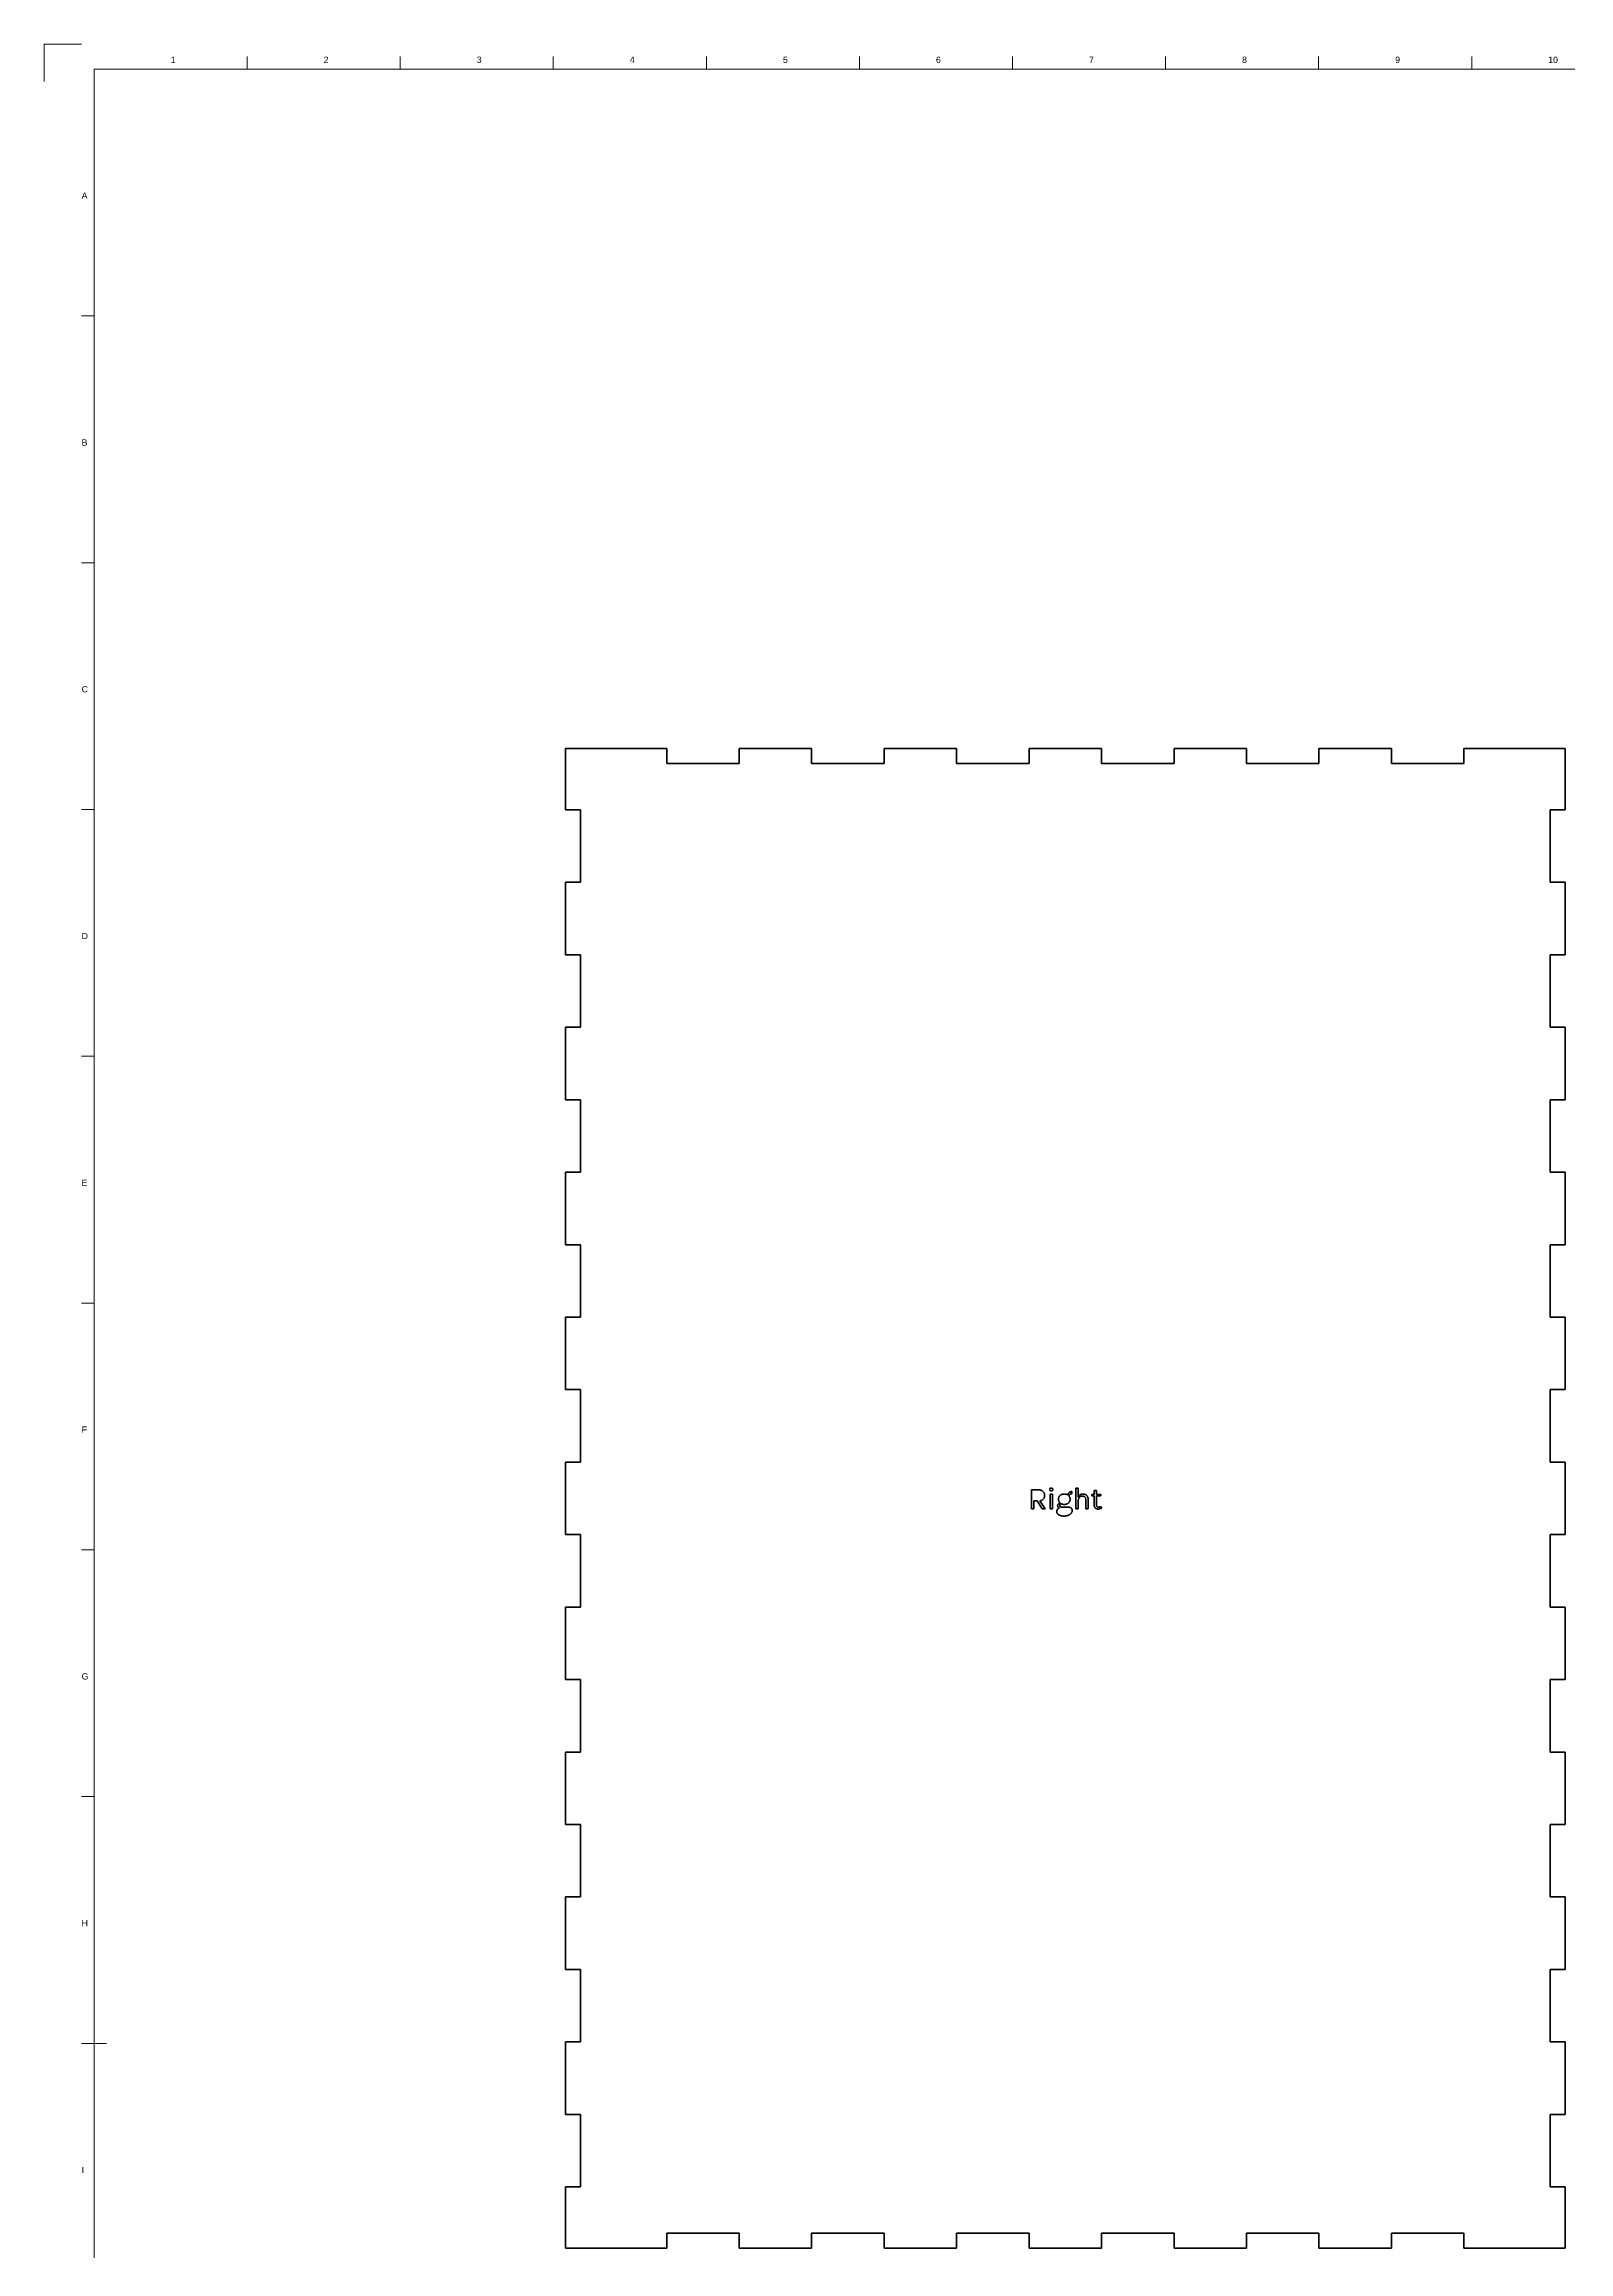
# Model space of a CAD drawing. Header units: millimetres. Extents: x 0 to 1500, y 0 to 1600.
# Drawn here: x 0 to 610, y 717 to 1600 of the extents above; entities that cross this region are included whole.
import ezdxf

# ---------------------------------------------------------------- set-up
doc = ezdxf.new("R2010")
doc.units = ezdxf.units.MM
doc.header["$LTSCALE"] = 0.75
doc.layers.add('BORDER', color=7, linetype='Continuous', lineweight=18)
doc.layers.add('Visible', color=7, linetype='Continuous', lineweight=35)
doc.styles.get("Standard").update_dxf_attribs({"font": 'arial.ttf'})

# ---------------------------------------------------------------- blocks, each defined once
blk = doc.blocks.new('Custom1500.000000x1600.000000x24x16')
for p, q in [((0, 1600), (0, 1585)), ((0, 1600), (15, 1600)), ((81.25, 1590), (81.25, 1595)), ((142.5, 1590), (142.5, 1595)), ((203.75, 1590), (203.75, 1595)), ((265, 1590), (265, 1595)), ((326.25, 1590), (326.25, 1595)), ((387.5, 1590), (387.5, 1595)), ((448.75, 1590), (448.75, 1595)), ((510, 1590), (510, 1595)), ((571.25, 1590), (571.25, 1595)), ((20, 10), (20, 1590)), ((20, 1590), (1490, 1590)), ((20, 1491.25), (15, 1491.25)), ((20, 1392.5), (15, 1392.5)), ((20, 1293.75), (15, 1293.75)), ((20, 1195), (15, 1195)), ((20, 1096.25), (15, 1096.25)), ((20, 997.5), (15, 997.5)), ((20, 898.75), (15, 898.75)), ((25, 800), (15, 800))]:
    blk.add_line(p, q)
at = {"char_height": 2.5, "attachment_point": 1}
for s, insert in [('1', (50.625, 1595)), ('2', (111.875, 1595)), ('3', (173.125, 1595)), ('4', (234.375, 1595)), ('5', (295.625, 1595)), ('6', (356.875, 1595)), ('7', (418.125, 1595)), ('8', (479.375, 1595)), ('9', (540.625, 1595)), ('10', (601.875, 1595)), ('A', (15, 1540.625)), ('B', (15, 1441.875)), ('C', (15, 1343.125)), ('D', (15, 1244.375)), ('E', (15, 1145.625)), ('F', (15, 1046.875)), ('G', (15, 948.125)), ('H', (15, 849.375)), ('I', (15, 750.625))]:
    blk.add_mtext(s, dxfattribs=dict(at, insert=insert))

msp = doc.modelspace()

# ---------------------------------------------------------------- linework, layer by layer
at = {"layer": 'Visible'}
for p, q in [((208.622471, 1318.112944), (208.622471, 1293.612944)), ((249.122471, 1318.112944), (208.622471, 1318.112944)), ((249.122471, 1312.112944), (249.122471, 1318.112944)), ((278.122471, 1318.112944), (278.122471, 1312.112944)), ((307.122471, 1318.112944), (278.122471, 1318.112944)), ((307.122471, 1312.112944), (307.122471, 1318.112944)), ((336.122471, 1318.112944), (336.122471, 1312.112944)), ((365.122471, 1318.112944), (336.122471, 1318.112944)), ((365.122471, 1312.112944), (365.122471, 1318.112944)), ((394.122471, 1318.112944), (394.122471, 1312.112944)), ((423.122471, 1318.112944), (394.122471, 1318.112944)), ((423.122471, 1312.112944), (423.122471, 1318.112944)), ((452.122471, 1318.112944), (452.122471, 1312.112944)), ((481.122471, 1318.112944), (452.122471, 1318.112944)), ((481.122471, 1312.112944), (481.122471, 1318.112944)), ((510.122471, 1318.112944), (510.122471, 1312.112944)), ((539.122471, 1318.112944), (510.122471, 1318.112944)), ((539.122471, 1312.112944), (539.122471, 1318.112944)), ((568.122471, 1318.112944), (568.122471, 1312.112944)), ((608.622471, 1318.112944), (568.122471, 1318.112944)), ((608.622471, 1293.612944), (608.622471, 1318.112944)), ((278.122471, 1312.112944), (249.122471, 1312.112944)), ((336.122471, 1312.112944), (307.122471, 1312.112944)), ((394.122471, 1312.112944), (365.122471, 1312.112944)), ((452.122471, 1312.112944), (423.122471, 1312.112944)), ((510.122471, 1312.112944), (481.122471, 1312.112944)), ((568.122471, 1312.112944), (539.122471, 1312.112944)), ((208.622471, 1293.612944), (214.622471, 1293.612944)), ((214.622471, 1293.612944), (214.622471, 1264.612944)), ((602.622471, 1293.612944), (608.622471, 1293.612944)), ((602.622471, 1264.612944), (602.622471, 1293.612944)), ((208.622471, 1264.612944), (208.622471, 1235.612944)), ((214.622471, 1264.612944), (208.622471, 1264.612944)), ((608.622471, 1264.612944), (602.622471, 1264.612944)), ((608.622471, 1235.612944), (608.622471, 1264.612944)), ((208.622471, 1235.612944), (214.622471, 1235.612944)), ((214.622471, 1235.612944), (214.622471, 1206.612944)), ((602.622471, 1235.612944), (608.622471, 1235.612944)), ((602.622471, 1206.612944), (602.622471, 1235.612944)), ((208.622471, 1206.612944), (208.622471, 1177.612944)), ((214.622471, 1206.612944), (208.622471, 1206.612944)), ((608.622471, 1206.612944), (602.622471, 1206.612944)), ((608.622471, 1177.612944), (608.622471, 1206.612944)), ((208.622471, 1177.612944), (214.622471, 1177.612944)), ((214.622471, 1177.612944), (214.622471, 1148.612944)), ((602.622471, 1177.612944), (608.622471, 1177.612944)), ((602.622471, 1148.612944), (602.622471, 1177.612944)), ((208.622471, 1148.612944), (208.622471, 1119.612944)), ((214.622471, 1148.612944), (208.622471, 1148.612944)), ((608.622471, 1148.612944), (602.622471, 1148.612944)), ((608.622471, 1119.612944), (608.622471, 1148.612944)), ((208.622471, 1119.612944), (214.622471, 1119.612944)), ((214.622471, 1119.612944), (214.622471, 1090.612944)), ((602.622471, 1119.612944), (608.622471, 1119.612944)), ((602.622471, 1090.612944), (602.622471, 1119.612944)), ((208.622471, 1090.612944), (208.622471, 1061.612944)), ((214.622471, 1090.612944), (208.622471, 1090.612944)), ((608.622471, 1090.612944), (602.622471, 1090.612944)), ((608.622471, 1061.612944), (608.622471, 1090.612944)), ((208.622471, 1061.612944), (214.622471, 1061.612944)), ((214.622471, 1061.612944), (214.622471, 1032.612944)), ((602.622471, 1061.612944), (608.622471, 1061.612944)), ((602.622471, 1032.612944), (602.622471, 1061.612944)), ((208.622471, 1032.612944), (208.622471, 1003.612944)), ((214.622471, 1032.612944), (208.622471, 1032.612944)), ((608.622471, 1032.612944), (602.622471, 1032.612944)), ((608.622471, 1003.612944), (608.622471, 1032.612944)), ((395.107471, 1021.514944), (397.735471, 1021.514944)), ((395.107471, 1013.978944), (395.107471, 1021.514944)), ((396.043471, 1017.062944), (396.043471, 1013.978944)), ((397.383681, 1017.062944), (396.043471, 1017.062944)), ((399.331471, 1013.978944), (397.383681, 1017.062944)), ((397.735471, 1021.514944), (397.987471, 1021.508944)), ((397.987471, 1021.508944), (398.226471, 1021.489944)), ((398.226471, 1021.489944), (398.453471, 1021.459944)), ((398.453471, 1017.117944), (398.390448, 1017.109615)), ((398.390448, 1017.109615), (400.543471, 1013.978944)), ((398.453471, 1021.459944), (398.667471, 1021.416944)), ((398.667471, 1017.160944), (398.453471, 1017.117944)), ((398.667471, 1021.416944), (398.868471, 1021.360944)), ((398.868471, 1017.216944), (398.667471, 1017.160944)), ((398.868471, 1021.360944), (399.057471, 1021.293944)), ((399.057471, 1017.283944), (398.868471, 1017.216944)), ((399.057471, 1021.293944), (399.234471, 1021.213944)), ((399.234471, 1017.363944), (399.057471, 1017.283944)), ((399.234471, 1021.213944), (399.398471, 1021.120944)), ((399.398471, 1017.456944), (399.234471, 1017.363944)), ((399.398471, 1021.120944), (399.549471, 1021.016944)), ((399.549471, 1017.560944), (399.398471, 1017.456944)), ((399.549471, 1021.016944), (399.688471, 1020.899944)), ((399.688471, 1017.677944), (399.549471, 1017.560944)), ((399.688471, 1020.899944), (399.814471, 1020.772944)), ((399.814471, 1017.804944), (399.688471, 1017.677944)), ((399.814471, 1020.772944), (399.927471, 1020.638944)), ((399.927471, 1017.938944), (399.814471, 1017.804944)), ((399.927471, 1020.638944), (400.026471, 1020.495944)), ((400.026471, 1018.080944), (399.927471, 1017.938944)), ((400.026471, 1020.495944), (400.112471, 1020.345944)), ((400.112471, 1018.229944), (400.026471, 1018.080944)), ((400.112471, 1020.345944), (400.185471, 1020.187944)), ((400.185471, 1018.386944), (400.112471, 1018.229944)), ((400.185471, 1020.187944), (400.245471, 1020.022944)), ((400.245471, 1018.550944), (400.185471, 1018.386944)), ((400.245471, 1020.022944), (400.291471, 1019.848944)), ((400.291471, 1018.722944), (400.245471, 1018.550944)), ((400.291471, 1019.848944), (400.324471, 1019.667944)), ((400.324471, 1018.901944), (400.291471, 1018.722944)), ((400.324471, 1019.667944), (400.344471, 1019.479944)), ((400.344471, 1019.088944), (400.324471, 1018.901944)), ((400.344471, 1019.479944), (400.351471, 1019.282944)), ((400.351471, 1019.282944), (400.344471, 1019.088944)), ((402.361471, 1021.670944), (402.363471, 1021.722944)), ((402.363471, 1021.617944), (402.361471, 1021.670944)), ((402.363471, 1021.722944), (402.368471, 1021.771944)), ((402.368471, 1021.566944), (402.363471, 1021.617944)), ((402.368471, 1021.771944), (402.376471, 1021.819944)), ((402.376471, 1021.517944), (402.368471, 1021.566944)), ((402.376471, 1021.819944), (402.388471, 1021.864944)), ((402.388471, 1021.471944), (402.376471, 1021.517944)), ((402.388471, 1021.864944), (402.403471, 1021.907944)), ((402.403471, 1021.426944), (402.388471, 1021.471944)), ((402.403471, 1021.907944), (402.421471, 1021.948944)), ((402.421471, 1021.384944), (402.403471, 1021.426944)), ((402.421471, 1021.948944), (402.443471, 1021.987944)), ((402.443471, 1021.343944), (402.421471, 1021.384944)), ((402.443471, 1021.987944), (402.469471, 1022.023944)), ((402.469471, 1021.305944), (402.443471, 1021.343944)), ((402.469471, 1022.023944), (402.497471, 1022.058944)), ((402.497471, 1021.269944), (402.469471, 1021.305944)), ((402.497471, 1022.058944), (402.529471, 1022.090944)), ((402.529471, 1021.235944), (402.497471, 1021.269944)), ((402.517471, 1019.726944), (403.453471, 1019.726944)), ((402.517471, 1013.978944), (402.517471, 1019.726944)), ((402.529471, 1022.090944), (402.564471, 1022.120944)), ((402.564471, 1021.204944), (402.529471, 1021.235944)), ((402.564471, 1022.120944), (402.601471, 1022.146944)), ((402.601471, 1021.176944), (402.564471, 1021.204944)), ((402.601471, 1022.146944), (402.641471, 1022.170944)), ((402.641471, 1021.151944), (402.601471, 1021.176944)), ((402.641471, 1022.170944), (402.683471, 1022.190944)), ((402.683471, 1021.129944), (402.641471, 1021.151944)), ((402.683471, 1022.190944), (402.727471, 1022.207944)), ((402.727471, 1021.111944), (402.683471, 1021.129944)), ((402.727471, 1022.207944), (402.774471, 1022.221944)), ((402.774471, 1021.096944), (402.727471, 1021.111944)), ((402.774471, 1022.221944), (402.823471, 1022.232944)), ((402.823471, 1021.085944), (402.774471, 1021.096944)), ((402.823471, 1022.232944), (402.875471, 1022.240944)), ((402.875471, 1021.077944), (402.823471, 1021.085944)), ((402.875471, 1022.240944), (402.929471, 1022.244944)), ((402.929471, 1021.072944), (402.875471, 1021.077944)), ((402.929471, 1022.244944), (402.985471, 1022.246944)), ((402.985471, 1021.070944), (402.929471, 1021.072944)), ((402.985471, 1022.246944), (403.041471, 1022.244944)), ((403.041471, 1021.072944), (402.985471, 1021.070944)), ((403.041471, 1022.244944), (403.095471, 1022.240944)), ((403.095471, 1021.077944), (403.041471, 1021.072944)), ((403.095471, 1022.240944), (403.147471, 1022.232944)), ((403.147471, 1021.085944), (403.095471, 1021.077944)), ((403.147471, 1022.232944), (403.196471, 1022.221944)), ((403.196471, 1021.096944), (403.147471, 1021.085944)), ((403.196471, 1022.221944), (403.243471, 1022.207944)), ((403.243471, 1021.111944), (403.196471, 1021.096944)), ((403.243471, 1022.207944), (403.287471, 1022.190944)), ((403.287471, 1021.129944), (403.243471, 1021.111944)), ((403.287471, 1022.190944), (403.329471, 1022.170944)), ((403.329471, 1021.151944), (403.287471, 1021.129944)), ((403.329471, 1022.170944), (403.369471, 1022.146944)), ((403.369471, 1021.176944), (403.329471, 1021.151944)), ((403.369471, 1022.146944), (403.406471, 1022.120944)), ((403.406471, 1021.204944), (403.369471, 1021.176944)), ((403.406471, 1022.120944), (403.441471, 1022.090944)), ((403.441471, 1021.235944), (403.406471, 1021.204944)), ((403.441471, 1022.090944), (403.473471, 1022.058944)), ((403.473471, 1021.269944), (403.441471, 1021.235944)), ((403.453471, 1019.726944), (403.453471, 1013.978944)), ((403.473471, 1022.058944), (403.501471, 1022.023944)), ((403.501471, 1021.305944), (403.473471, 1021.269944)), ((403.501471, 1022.023944), (403.527471, 1021.987944)), ((403.527471, 1021.343944), (403.501471, 1021.305944)), ((403.527471, 1021.987944), (403.549471, 1021.948944)), ((403.549471, 1021.384944), (403.527471, 1021.343944)), ((403.549471, 1021.948944), (403.567471, 1021.907944)), ((403.567471, 1021.426944), (403.549471, 1021.384944)), ((403.567471, 1021.907944), (403.582471, 1021.864944)), ((403.582471, 1021.471944), (403.567471, 1021.426944)), ((403.582471, 1021.864944), (403.594471, 1021.819944)), ((403.594471, 1021.517944), (403.582471, 1021.471944)), ((403.594471, 1021.819944), (403.602471, 1021.771944)), ((403.602471, 1021.566944), (403.594471, 1021.517944)), ((403.602471, 1021.771944), (403.607471, 1021.722944)), ((403.607471, 1021.617944), (403.602471, 1021.566944)), ((403.607471, 1021.722944), (403.609471, 1021.670944)), ((403.609471, 1021.670944), (403.607471, 1021.617944)), ((405.844471, 1015.886944), (405.890471, 1015.930944)), ((405.889471, 1017.758944), (405.892471, 1017.882944)), ((405.892471, 1017.635944), (405.889471, 1017.758944)), ((405.890471, 1015.930944), (405.940471, 1015.972944)), ((405.892471, 1017.882944), (405.901471, 1018.004944)), ((405.901471, 1017.514944), (405.892471, 1017.635944)), ((405.901471, 1018.004944), (405.917471, 1018.122944)), ((405.917471, 1017.397944), (405.901471, 1017.514944)), ((405.917471, 1018.122944), (405.938471, 1018.237944)), ((405.938471, 1017.283944), (405.917471, 1017.397944)), ((405.938471, 1018.237944), (405.966471, 1018.349944)), ((405.966471, 1017.171944), (405.938471, 1017.283944)), ((405.940471, 1015.972944), (405.992471, 1016.012944)), ((405.966471, 1018.349944), (406.000471, 1018.458944)), ((406.000471, 1017.063944), (405.966471, 1017.171944)), ((405.992471, 1016.012944), (406.046471, 1016.049944)), ((406.000471, 1018.458944), (406.040471, 1018.564944)), ((406.040471, 1016.958944), (406.000471, 1017.063944)), ((406.040471, 1018.564944), (406.087471, 1018.666944)), ((406.087471, 1016.856944), (406.040471, 1016.958944)), ((406.046471, 1016.049944), (406.103471, 1016.084944)), ((406.087471, 1018.666944), (406.139471, 1018.766944)), ((406.139471, 1016.756944), (406.087471, 1016.856944)), ((406.103471, 1016.084944), (406.162471, 1016.116944)), ((406.139471, 1018.766944), (406.198471, 1018.862944)), ((406.198471, 1016.660944), (406.139471, 1016.756944)), ((406.162471, 1016.116944), (406.224471, 1016.146944)), ((406.198471, 1018.862944), (406.262471, 1018.955944)), ((406.262471, 1016.567944), (406.198471, 1016.660944)), ((406.224471, 1016.146944), (406.288471, 1016.174944)), ((406.262471, 1018.955944), (406.330471, 1019.043944)), ((406.330471, 1016.479944), (406.262471, 1016.567944)), ((406.288471, 1016.174944), (406.354471, 1016.199944)), ((406.330471, 1019.043944), (406.403471, 1019.127944)), ((406.403471, 1016.395944), (406.330471, 1016.479944)), ((406.354471, 1016.199944), (406.421471, 1016.222944)), ((406.403471, 1019.127944), (406.481471, 1019.207944)), ((406.481471, 1016.314944), (406.403471, 1016.395944)), ((406.421471, 1016.222944), (406.489471, 1016.241944)), ((406.481471, 1019.207944), (406.562471, 1019.283944)), ((406.544756, 1016.255565), (406.481471, 1016.314944)), ((406.489471, 1016.241944), (406.544756, 1016.255565)), ((406.562471, 1019.283944), (406.649471, 1019.354944)), ((406.649471, 1019.354944), (406.739471, 1019.421944)), ((406.739471, 1019.421944), (406.834471, 1019.484944)), ((406.834471, 1019.484944), (406.934471, 1019.543944)), ((406.883471, 1015.906944), (406.847471, 1015.892944)), ((406.920471, 1015.918944), (406.883471, 1015.906944)), ((406.956471, 1015.929944), (406.920471, 1015.918944)), ((406.934471, 1019.543944), (407.038471, 1019.597944)), ((406.992471, 1015.938944), (406.956471, 1015.929944)), ((407.004068, 1015.941138), (406.992471, 1015.938944)), ((407.038471, 1015.922944), (407.004068, 1015.941138)), ((407.038471, 1019.597944), (407.145471, 1019.647944)), ((407.145471, 1015.872944), (407.038471, 1015.922944)), ((407.145471, 1019.647944), (407.256471, 1019.691944)), ((407.256471, 1019.691944), (407.368471, 1019.730944)), ((407.368471, 1019.730944), (407.483471, 1019.764944)), ((407.483471, 1019.764944), (407.601471, 1019.793944)), ((407.601471, 1019.793944), (407.722471, 1019.816944)), ((407.722471, 1019.816944), (407.845471, 1019.835944)), ((407.845471, 1019.835944), (407.970471, 1019.848944)), ((407.970471, 1019.848944), (408.098471, 1019.855944)), ((408.098471, 1019.855944), (408.229471, 1019.858944)), ((408.229471, 1019.858944), (408.356471, 1019.855944)), ((408.356471, 1019.855944), (408.481471, 1019.848944)), ((408.481471, 1019.848944), (408.604471, 1019.835944)), ((408.604471, 1019.835944), (408.724471, 1019.816944)), ((408.724471, 1019.816944), (408.842471, 1019.793944)), ((408.842471, 1019.793944), (408.957471, 1019.764944)), ((408.957471, 1019.764944), (409.070471, 1019.730944)), ((409.070471, 1019.730944), (409.181471, 1019.691944)), ((409.181471, 1019.691944), (409.290471, 1019.647944)), ((409.290471, 1019.647944), (409.396471, 1019.597944)), ((409.396471, 1015.922944), (409.290471, 1015.872944)), ((409.396471, 1019.597944), (409.499471, 1019.543944)), ((409.499471, 1015.977944), (409.396471, 1015.922944)), ((409.499471, 1019.543944), (409.597471, 1019.484944)), ((409.597471, 1016.036944), (409.499471, 1015.977944)), ((409.597471, 1019.484944), (409.688472, 1019.424596)), ((409.692471, 1016.099944), (409.597471, 1016.036944)), ((409.688472, 1019.424596), (409.701471, 1019.510944)), ((409.782471, 1016.167944), (409.692471, 1016.099944)), ((409.701471, 1019.510944), (409.718471, 1019.599944)), ((409.718471, 1019.599944), (409.740471, 1019.687944)), ((409.740471, 1019.687944), (409.766471, 1019.771944)), ((409.766471, 1019.771944), (409.796471, 1019.854944)), ((409.868471, 1016.238944), (409.782471, 1016.167944)), ((409.796471, 1019.854944), (409.829471, 1019.934944)), ((409.829471, 1019.934944), (409.867471, 1020.011944)), ((409.867471, 1020.011944), (409.908471, 1020.086944)), ((409.949471, 1016.314944), (409.868471, 1016.238944)), ((409.908471, 1020.086944), (409.953471, 1020.157944)), ((410.027471, 1016.395944), (409.949471, 1016.314944)), ((409.953471, 1020.157944), (410.001471, 1020.224944)), ((410.001471, 1020.224944), (410.052471, 1020.289944)), ((410.100471, 1016.479944), (410.027471, 1016.395944)), ((410.052471, 1020.289944), (410.107471, 1020.350944)), ((410.168471, 1016.567944), (410.100471, 1016.479944)), ((410.107471, 1020.350944), (410.165471, 1020.408944)), ((410.116471, 1019.041944), (410.115903, 1019.023973)), ((410.115903, 1019.023973), (410.168471, 1018.955944)), ((410.125471, 1019.130944), (410.116471, 1019.041944)), ((410.139471, 1019.215944), (410.125471, 1019.130944)), ((410.159471, 1019.294944), (410.139471, 1019.215944)), ((410.185471, 1019.368944), (410.159471, 1019.294944)), ((410.165471, 1020.408944), (410.227471, 1020.462944)), ((410.168471, 1018.955944), (410.233471, 1018.862944)), ((410.233471, 1016.660944), (410.168471, 1016.567944)), ((410.217471, 1019.437944), (410.185471, 1019.368944)), ((410.254471, 1019.501944), (410.217471, 1019.437944)), ((410.227471, 1020.462944), (410.291471, 1020.513944)), ((410.233471, 1018.862944), (410.292471, 1018.766944)), ((410.292471, 1016.756944), (410.233471, 1016.660944)), ((410.297471, 1019.560944), (410.254471, 1019.501944)), ((410.291471, 1020.513944), (410.359471, 1020.561944)), ((410.292471, 1018.766944), (410.345471, 1018.666944)), ((410.345471, 1016.856944), (410.292471, 1016.756944)), ((410.346471, 1019.614944), (410.297471, 1019.560944)), ((410.345471, 1018.666944), (410.392471, 1018.564944)), ((410.392471, 1016.958944), (410.345471, 1016.856944)), ((410.401471, 1019.663944), (410.346471, 1019.614944)), ((410.359471, 1020.561944), (410.431471, 1020.605944)), ((410.392471, 1018.564944), (410.433471, 1018.458944)), ((410.433471, 1017.063944), (410.392471, 1016.958944)), ((410.461471, 1019.707944), (410.401471, 1019.663944)), ((410.431471, 1020.605944), (410.506471, 1020.645944)), ((410.433471, 1018.458944), (410.467471, 1018.349944)), ((410.467471, 1017.171944), (410.433471, 1017.063944)), ((410.526471, 1019.746944), (410.461471, 1019.707944)), ((410.467471, 1018.349944), (410.495471, 1018.237944)), ((410.495471, 1017.283944), (410.467471, 1017.171944)), ((410.495471, 1018.237944), (410.517471, 1018.122944)), ((410.517471, 1017.397944), (410.495471, 1017.283944)), ((410.506471, 1020.645944), (410.583471, 1020.682944)), ((410.517471, 1018.122944), (410.533471, 1018.004944)), ((410.533471, 1017.514944), (410.517471, 1017.397944)), ((410.596471, 1019.781944), (410.526471, 1019.746944)), ((410.533471, 1018.004944), (410.542471, 1017.882944)), ((410.542471, 1017.635944), (410.533471, 1017.514944)), ((410.542471, 1017.882944), (410.545471, 1017.758944)), ((410.545471, 1017.758944), (410.542471, 1017.635944)), ((410.583471, 1020.682944), (410.663471, 1020.714944)), ((410.672471, 1019.811944), (410.596471, 1019.781944)), ((410.663471, 1020.714944), (410.746471, 1020.741944)), ((410.752471, 1019.836944), (410.672471, 1019.811944)), ((410.746471, 1020.741944), (410.831471, 1020.765944)), ((410.837471, 1019.857944), (410.752471, 1019.836944)), ((410.831471, 1020.765944), (410.920471, 1020.784944)), ((410.928471, 1019.873944), (410.837471, 1019.857944)), ((410.920471, 1020.784944), (411.011471, 1020.799944)), ((411.023471, 1019.885944), (410.928471, 1019.873944)), ((411.011471, 1020.799944), (411.105471, 1020.809944)), ((411.124471, 1019.892944), (411.023471, 1019.885944)), ((411.105471, 1020.809944), (411.202471, 1020.816944)), ((411.229471, 1019.894944), (411.124471, 1019.892944)), ((411.202471, 1020.816944), (411.301471, 1020.818944)), ((411.301471, 1020.818944), (411.229471, 1019.894944)), ((412.807471, 1022.162944), (413.743471, 1022.162944)), ((412.807471, 1013.978944), (412.807471, 1022.162944)), ((413.743471, 1022.162944), (413.743471, 1018.629144)), ((413.743471, 1018.629144), (413.762471, 1018.670944)), ((413.745471, 1016.833944), (413.743471, 1016.690944)), ((413.743471, 1016.690944), (413.743471, 1013.978944)), ((413.751471, 1016.972944), (413.745471, 1016.833944)), ((413.761471, 1017.108944), (413.751471, 1016.972944)), ((413.776471, 1017.239944), (413.761471, 1017.108944)), ((413.762471, 1018.670944), (413.827471, 1018.795944)), ((413.794471, 1017.366944), (413.776471, 1017.239944)), ((413.816471, 1017.489944), (413.794471, 1017.366944)), ((413.843471, 1017.608944), (413.816471, 1017.489944)), ((413.827471, 1018.795944), (413.897471, 1018.913944)), ((413.874471, 1017.723944), (413.843471, 1017.608944)), ((413.908471, 1017.834944), (413.874471, 1017.723944)), ((413.897471, 1018.913944), (413.972471, 1019.025944)), ((413.947471, 1017.941944), (413.908471, 1017.834944)), ((413.990471, 1018.044944), (413.947471, 1017.941944)), ((413.972471, 1019.025944), (414.051471, 1019.130944)), ((414.036471, 1018.141944), (413.990471, 1018.044944)), ((414.085471, 1018.234944), (414.036471, 1018.141944)), ((414.051471, 1019.130944), (414.136471, 1019.228944)), ((414.138471, 1018.322944), (414.085471, 1018.234944)), ((414.136471, 1019.228944), (414.225471, 1019.320944)), ((414.194471, 1018.405944), (414.138471, 1018.322944)), ((414.254471, 1018.484944), (414.194471, 1018.405944)), ((414.225471, 1019.320944), (414.319471, 1019.405944)), ((414.318471, 1018.557944), (414.254471, 1018.484944)), ((414.385471, 1018.625944), (414.318471, 1018.557944)), ((414.319471, 1019.405944), (414.418471, 1019.483944)), ((414.455471, 1018.689944), (414.385471, 1018.625944)), ((414.418471, 1019.483944), (414.522471, 1019.554944)), ((414.529471, 1018.748944), (414.455471, 1018.689944)), ((414.522471, 1019.554944), (414.630471, 1019.618944)), ((414.606471, 1018.802944), (414.529471, 1018.748944)), ((414.686471, 1018.850944), (414.606471, 1018.802944)), ((414.630471, 1019.618944), (414.742471, 1019.674944)), ((414.768471, 1018.892944), (414.686471, 1018.850944)), ((414.742471, 1019.674944), (414.859471, 1019.723944)), ((414.853471, 1018.928944), (414.768471, 1018.892944)), ((414.942471, 1018.959944), (414.853471, 1018.928944)), ((414.859471, 1019.723944), (414.980471, 1019.764944)), ((415.032471, 1018.985944), (414.942471, 1018.959944)), ((414.980471, 1019.764944), (415.105471, 1019.798944)), ((415.126471, 1019.005944), (415.032471, 1018.985944)), ((415.105471, 1019.798944), (415.235471, 1019.824944)), ((415.222471, 1019.019944), (415.126471, 1019.005944)), ((415.321471, 1019.027944), (415.222471, 1019.019944)), ((415.235471, 1019.824944), (415.369471, 1019.843944)), ((415.423471, 1019.030944), (415.321471, 1019.027944)), ((415.369471, 1019.843944), (415.508471, 1019.854944)), ((415.556471, 1019.026944), (415.423471, 1019.030944)), ((415.508471, 1019.854944), (415.651471, 1019.858944)), ((415.683471, 1019.013944), (415.556471, 1019.026944)), ((415.651471, 1019.858944), (415.785471, 1019.855944)), ((415.804471, 1018.991944), (415.683471, 1019.013944)), ((415.785471, 1019.855944), (415.914471, 1019.846944)), ((415.920471, 1018.961944), (415.804471, 1018.991944)), ((415.914471, 1019.846944), (416.040471, 1019.831944)), ((416.030471, 1018.923944), (415.920471, 1018.961944)), ((416.134471, 1018.876944), (416.030471, 1018.923944)), ((416.040471, 1019.831944), (416.162471, 1019.810944)), ((416.233471, 1018.820944), (416.134471, 1018.876944)), ((416.162471, 1019.810944), (416.280471, 1019.782944)), ((416.325471, 1018.755944), (416.233471, 1018.820944)), ((416.280471, 1019.782944), (416.394471, 1019.749944)), ((416.413471, 1018.683944), (416.325471, 1018.755944)), ((416.394471, 1019.749944), (416.505471, 1019.710944)), ((416.494471, 1018.601944), (416.413471, 1018.683944)), ((416.569471, 1018.511944), (416.494471, 1018.601944)), ((416.505471, 1019.710944), (416.611471, 1019.664944)), ((416.635471, 1018.414944), (416.569471, 1018.511944)), ((416.611471, 1019.664944), (416.713471, 1019.613944)), ((416.694471, 1018.308944), (416.635471, 1018.414944)), ((416.746471, 1018.195944), (416.694471, 1018.308944)), ((416.713471, 1019.613944), (416.812471, 1019.555944)), ((416.789471, 1018.074944), (416.746471, 1018.195944)), ((416.824471, 1017.945944), (416.789471, 1018.074944)), ((416.812471, 1019.555944), (416.906471, 1019.492944)), ((416.852471, 1017.808944), (416.824471, 1017.945944)), ((416.871471, 1017.663944), (416.852471, 1017.808944)), ((416.883471, 1017.510944), (416.871471, 1017.663944)), ((416.887471, 1017.350944), (416.883471, 1017.510944)), ((416.887471, 1013.978944), (416.887471, 1017.350944)), ((416.906471, 1019.492944), (416.996471, 1019.423944)), ((416.996471, 1019.423944), (417.082471, 1019.350944)), ((417.082471, 1019.350944), (417.162471, 1019.271944)), ((417.162471, 1019.271944), (417.239471, 1019.187944)), ((417.239471, 1019.187944), (417.311471, 1019.097944)), ((417.311471, 1019.097944), (417.378471, 1019.003944)), ((417.378471, 1019.003944), (417.441471, 1018.903944)), ((417.441471, 1018.903944), (417.499471, 1018.798944)), ((417.499471, 1018.798944), (417.553471, 1018.688944)), ((417.553471, 1018.688944), (417.602471, 1018.573944)), ((417.602471, 1018.573944), (417.646471, 1018.454944)), ((417.646471, 1018.454944), (417.685471, 1018.331944)), ((417.685471, 1018.331944), (417.718471, 1018.203944)), ((417.718471, 1018.203944), (417.747471, 1018.072944)), ((417.747471, 1018.072944), (417.770471, 1017.936944)), ((417.770471, 1017.936944), (417.788471, 1017.795944)), ((417.788471, 1017.795944), (417.801471, 1017.651944)), ((417.801471, 1017.651944), (417.808471, 1017.503944)), ((417.808471, 1017.503944), (417.811471, 1017.350944)), ((417.811471, 1017.350944), (417.811471, 1013.978944)), ((419.245471, 1019.714944), (420.169471, 1019.714944)), ((419.245471, 1019.066944), (419.245471, 1019.714944)), ((420.169471, 1019.066944), (419.245471, 1019.066944)), ((420.169471, 1021.310944), (421.093471, 1021.310944)), ((420.169471, 1019.714944), (420.169471, 1021.310944)), ((420.169471, 1015.454944), (420.169471, 1019.066944)), ((421.093471, 1021.310944), (421.093471, 1019.714944)), ((421.093471, 1019.714944), (422.905471, 1019.714944)), ((421.093471, 1019.066944), (421.093471, 1015.478944)), ((422.905471, 1019.066944), (421.093471, 1019.066944)), ((422.905471, 1019.714944), (422.905471, 1019.066944)), ((396.043471, 1013.978944), (395.107471, 1013.978944)), ((400.543471, 1013.978944), (399.331471, 1013.978944)), ((403.453471, 1013.978944), (402.517471, 1013.978944)), ((405.169471, 1012.862944), (405.174471, 1012.992944)), ((405.173471, 1012.762944), (405.169471, 1012.862944)), ((405.183471, 1012.664944), (405.173471, 1012.762944)), ((405.174471, 1012.992944), (405.189471, 1013.116944)), ((405.201471, 1012.567944), (405.183471, 1012.664944)), ((405.189471, 1013.116944), (405.213471, 1013.233944)), ((405.226471, 1012.473944), (405.201471, 1012.567944)), ((405.213471, 1013.233944), (405.247471, 1013.344944)), ((405.258471, 1012.380944), (405.226471, 1012.473944)), ((405.247471, 1013.344944), (405.291471, 1013.449944)), ((405.298471, 1012.289944), (405.258471, 1012.380944)), ((405.291471, 1013.449944), (405.345471, 1013.548944)), ((405.344471, 1012.199944), (405.298471, 1012.289944)), ((405.397471, 1012.111944), (405.344471, 1012.199944)), ((405.345471, 1013.548944), (405.409471, 1013.640944)), ((405.458471, 1012.025944), (405.397471, 1012.111944)), ((405.409471, 1013.640944), (405.482471, 1013.726944)), ((405.526471, 1011.941944), (405.458471, 1012.025944)), ((405.482471, 1013.726944), (405.565471, 1013.806944)), ((405.600471, 1011.859944), (405.526471, 1011.941944)), ((405.553471, 1015.178944), (405.555471, 1015.249944)), ((405.555471, 1015.110944), (405.553471, 1015.178944)), ((405.555471, 1015.249944), (405.561471, 1015.318944)), ((405.562471, 1015.043944), (405.555471, 1015.110944)), ((405.561471, 1015.318944), (405.571471, 1015.384944)), ((405.574471, 1014.978944), (405.562471, 1015.043944)), ((405.565471, 1013.806944), (405.658471, 1013.879944)), ((405.571471, 1015.384944), (405.586471, 1015.449944)), ((405.589471, 1014.913944), (405.574471, 1014.978944)), ((405.586471, 1015.449944), (405.604471, 1015.511944)), ((405.610471, 1014.849944), (405.589471, 1014.913944)), ((405.680471, 1011.781944), (405.600471, 1011.859944)), ((405.604471, 1015.511944), (405.626471, 1015.571944)), ((405.635471, 1014.787944), (405.610471, 1014.849944)), ((405.626471, 1015.571944), (405.653471, 1015.629944)), ((405.665471, 1014.726944), (405.635471, 1014.787944)), ((405.653471, 1015.629944), (405.684471, 1015.685944)), ((405.658471, 1013.879944), (405.759471, 1013.946944)), ((405.699471, 1014.665944), (405.665471, 1014.726944)), ((405.766471, 1011.706944), (405.680471, 1011.781944)), ((405.684471, 1015.685944), (405.718471, 1015.739944)), ((405.738471, 1014.606944), (405.699471, 1014.665944)), ((405.718471, 1015.739944), (405.757471, 1015.790944)), ((405.781471, 1014.548944), (405.738471, 1014.606944)), ((405.757471, 1015.790944), (405.799471, 1015.839944)), ((405.759471, 1013.946944), (405.865471, 1014.005944)), ((405.858471, 1011.634944), (405.766471, 1011.706944)), ((405.829471, 1014.492944), (405.781471, 1014.548944)), ((405.799471, 1015.839944), (405.844471, 1015.886944)), ((405.880471, 1014.437944), (405.829471, 1014.492944)), ((405.956471, 1011.566944), (405.858471, 1011.634944)), ((405.865471, 1014.005944), (405.977471, 1014.058944)), ((405.935471, 1014.385944), (405.880471, 1014.437944)), ((405.995471, 1014.335944), (405.935471, 1014.385944)), ((406.059471, 1011.501944), (405.956471, 1011.566944)), ((405.977471, 1014.058944), (406.095471, 1014.104944)), ((406.058471, 1014.288944), (405.995471, 1014.335944)), ((406.125471, 1014.242944), (406.058471, 1014.288944)), ((406.168471, 1011.440944), (406.059471, 1011.501944)), ((406.095471, 1014.104944), (406.218471, 1014.142944)), ((406.196471, 1014.199944), (406.125471, 1014.242944)), ((406.283471, 1011.381944), (406.168471, 1011.440944)), ((406.271471, 1014.158944), (406.196471, 1014.199944)), ((406.218471, 1014.142944), (406.275351, 1014.157054)), ((406.275351, 1014.157054), (406.271471, 1014.158944)), ((406.404471, 1011.326944), (406.283471, 1011.381944)), ((406.382471, 1015.285944), (406.381471, 1015.238944)), ((406.381471, 1015.238944), (406.383471, 1015.184944)), ((406.386471, 1015.331944), (406.382471, 1015.285944)), ((406.383471, 1015.184944), (406.390471, 1015.131944)), ((406.392471, 1015.375944), (406.386471, 1015.331944)), ((406.390471, 1015.131944), (406.402471, 1015.080944)), ((406.401471, 1015.417944), (406.392471, 1015.375944)), ((406.412471, 1015.458944), (406.401471, 1015.417944)), ((406.402471, 1015.080944), (406.417471, 1015.032944)), ((406.531471, 1011.275944), (406.404471, 1011.326944)), ((406.425471, 1015.497944), (406.412471, 1015.458944)), ((406.417471, 1015.032944), (406.438471, 1014.984944)), ((406.441471, 1015.534944), (406.425471, 1015.497944)), ((406.438471, 1014.984944), (406.463471, 1014.939944)), ((406.460471, 1015.570944), (406.441471, 1015.534944)), ((406.481471, 1015.604944), (406.460471, 1015.570944)), ((406.463471, 1014.939944), (406.493471, 1014.896944)), ((406.504471, 1015.637944), (406.481471, 1015.604944)), ((406.493471, 1014.896944), (406.527471, 1014.854944)), ((406.529471, 1015.668944), (406.504471, 1015.637944)), ((406.527471, 1014.854944), (406.566471, 1014.814944)), ((406.556471, 1015.697944), (406.529471, 1015.668944)), ((406.663471, 1011.228944), (406.531471, 1011.275944)), ((406.583471, 1015.725944), (406.556471, 1015.697944)), ((406.566471, 1014.814944), (406.609471, 1014.776944)), ((406.612471, 1015.752944), (406.583471, 1015.725944)), ((406.609471, 1014.776944), (406.658471, 1014.741944)), ((406.642471, 1015.776944), (406.612471, 1015.752944)), ((406.673471, 1015.800944), (406.642471, 1015.776944)), ((406.658471, 1014.741944), (406.715471, 1014.709944)), ((406.800471, 1011.185944), (406.663471, 1011.228944)), ((406.706471, 1015.821944), (406.673471, 1015.800944)), ((406.739471, 1015.841944), (406.706471, 1015.821944)), ((406.715471, 1014.709944), (406.779471, 1014.681944)), ((406.774471, 1015.860944), (406.739471, 1015.841944)), ((406.810471, 1015.877944), (406.774471, 1015.860944)), ((406.779471, 1014.681944), (406.851471, 1014.657944)), ((406.941471, 1011.148944), (406.800471, 1011.185944)), ((406.847471, 1015.892944), (406.810471, 1015.877944)), ((406.851471, 1014.657944), (406.930471, 1014.636944)), ((406.930471, 1014.636944), (407.017471, 1014.620944)), ((407.087471, 1011.116944), (406.941471, 1011.148944)), ((407.017471, 1014.620944), (407.110471, 1014.607944)), ((407.237471, 1011.088944), (407.087471, 1011.116944)), ((407.110471, 1014.607944), (407.212471, 1014.597944)), ((407.256471, 1015.827944), (407.145471, 1015.872944)), ((407.212471, 1014.597944), (407.321471, 1014.592944)), ((407.393471, 1011.066944), (407.237471, 1011.088944)), ((407.368471, 1015.787944), (407.256471, 1015.827944)), ((407.321471, 1014.592944), (407.437471, 1014.590944)), ((407.483471, 1015.753944), (407.368471, 1015.787944)), ((407.553471, 1011.048944), (407.393471, 1011.066944)), ((407.437471, 1014.590944), (409.669471, 1014.590944)), ((407.601471, 1015.724944), (407.483471, 1015.753944)), ((407.718471, 1011.036944), (407.553471, 1011.048944)), ((407.722471, 1015.700944), (407.601471, 1015.724944)), ((407.887471, 1011.028944), (407.718471, 1011.036944)), ((407.845471, 1015.682944), (407.722471, 1015.700944)), ((407.970471, 1015.669944), (407.845471, 1015.682944)), ((408.061471, 1011.026944), (407.887471, 1011.028944)), ((408.098471, 1015.661944), (407.970471, 1015.669944)), ((408.267471, 1011.029944), (408.061471, 1011.026944)), ((408.229471, 1015.658944), (408.098471, 1015.661944)), ((408.356471, 1015.661944), (408.229471, 1015.658944)), ((408.467471, 1011.039944), (408.267471, 1011.029944)), ((408.481471, 1015.669944), (408.356471, 1015.661944)), ((408.661471, 1011.056944), (408.467471, 1011.039944)), ((408.604471, 1015.682944), (408.481471, 1015.669944)), ((408.724471, 1015.700944), (408.604471, 1015.682944)), ((408.849471, 1011.079944), (408.661471, 1011.056944)), ((408.842471, 1015.724944), (408.724471, 1015.700944)), ((408.957471, 1015.753944), (408.842471, 1015.724944)), ((409.032471, 1011.109944), (408.849471, 1011.079944)), ((409.070471, 1015.787944), (408.957471, 1015.753944)), ((409.208471, 1011.146944), (409.032471, 1011.109944)), ((409.181471, 1015.827944), (409.070471, 1015.787944)), ((409.290471, 1015.872944), (409.181471, 1015.827944)), ((409.379471, 1011.189944), (409.208471, 1011.146944)), ((409.543471, 1011.239944), (409.379471, 1011.189944)), ((409.702471, 1011.296944), (409.543471, 1011.239944)), ((409.669471, 1014.590944), (409.828471, 1014.587944)), ((409.855471, 1011.359944), (409.702471, 1011.296944)), ((409.828471, 1014.587944), (409.979471, 1014.576944)), ((410.002471, 1011.427944), (409.855471, 1011.359944)), ((409.979471, 1014.576944), (410.124471, 1014.559944)), ((410.141471, 1011.500944), (410.002471, 1011.427944)), ((410.124471, 1014.559944), (410.262471, 1014.535944)), ((410.274471, 1011.576944), (410.141471, 1011.500944)), ((410.262471, 1014.535944), (410.393471, 1014.505944)), ((410.399471, 1011.655944), (410.274471, 1011.576944)), ((410.393471, 1014.505944), (410.517471, 1014.467944)), ((410.518471, 1011.738944), (410.399471, 1011.655944)), ((410.517471, 1014.467944), (410.634471, 1014.422944)), ((410.630471, 1011.826944), (410.518471, 1011.738944)), ((410.734471, 1011.916944), (410.630471, 1011.826944)), ((410.634471, 1014.422944), (410.744471, 1014.371944)), ((410.832471, 1012.011944), (410.734471, 1011.916944)), ((410.744471, 1014.371944), (410.848471, 1014.313944)), ((410.923471, 1012.109944), (410.832471, 1012.011944)), ((410.848471, 1014.313944), (410.944471, 1014.248944)), ((411.007471, 1012.211944), (410.923471, 1012.109944)), ((410.944471, 1014.248944), (411.032471, 1014.177944)), ((411.083471, 1012.315944), (411.007471, 1012.211944)), ((411.032471, 1014.177944), (411.111471, 1014.100944)), ((411.152471, 1012.420944), (411.083471, 1012.315944)), ((411.111471, 1014.100944), (411.181471, 1014.019944)), ((411.212471, 1012.526944), (411.152471, 1012.420944)), ((411.181471, 1014.019944), (411.242471, 1013.931944)), ((411.264471, 1012.633944), (411.212471, 1012.526944)), ((411.242471, 1013.931944), (411.293471, 1013.838944)), ((411.308471, 1012.741944), (411.264471, 1012.633944)), ((411.293471, 1013.838944), (411.335471, 1013.740944)), ((411.345471, 1012.850944), (411.308471, 1012.741944)), ((411.335471, 1013.740944), (411.367471, 1013.637944)), ((411.373471, 1012.960944), (411.345471, 1012.850944)), ((411.367471, 1013.637944), (411.390471, 1013.528944)), ((411.393471, 1013.070944), (411.373471, 1012.960944)), ((411.390471, 1013.528944), (411.404471, 1013.414944)), ((411.405471, 1013.182944), (411.393471, 1013.070944)), ((411.404471, 1013.414944), (411.409471, 1013.294944)), ((411.409471, 1013.294944), (411.405471, 1013.182944)), ((413.743471, 1013.978944), (412.807471, 1013.978944)), ((417.811471, 1013.978944), (416.887471, 1013.978944)), ((420.171471, 1015.348944), (420.169471, 1015.454944)), ((420.178471, 1015.245944), (420.171471, 1015.348944)), ((420.188471, 1015.146944), (420.178471, 1015.245944)), ((420.204471, 1015.051944), (420.188471, 1015.146944)), ((420.223471, 1014.959944), (420.204471, 1015.051944)), ((420.247471, 1014.871944), (420.223471, 1014.959944)), ((420.275471, 1014.786944), (420.247471, 1014.871944)), ((420.307471, 1014.705944), (420.275471, 1014.786944)), ((420.344471, 1014.628944), (420.307471, 1014.705944)), ((420.385471, 1014.554944), (420.344471, 1014.628944)), ((420.430471, 1014.484944), (420.385471, 1014.554944)), ((420.478471, 1014.417944), (420.430471, 1014.484944)), ((420.529471, 1014.354944), (420.478471, 1014.417944)), ((420.583471, 1014.295944), (420.529471, 1014.354944)), ((420.640471, 1014.239944), (420.583471, 1014.295944)), ((420.700471, 1014.187944), (420.640471, 1014.239944)), ((420.764471, 1014.138944), (420.700471, 1014.187944)), ((420.830471, 1014.093944), (420.764471, 1014.138944)), ((420.900471, 1014.052944), (420.830471, 1014.093944)), ((420.973471, 1014.014944), (420.900471, 1014.052944)), ((421.048471, 1013.980944), (420.973471, 1014.014944)), ((421.126471, 1013.949944), (421.048471, 1013.980944)), ((421.093471, 1015.478944), (421.101471, 1015.309944)), ((421.101471, 1015.309944), (421.126471, 1015.158944)), ((421.126471, 1015.158944), (421.168471, 1015.025944)), ((421.205471, 1013.922944), (421.126471, 1013.949944)), ((421.168471, 1015.025944), (421.225471, 1014.910944)), ((421.286471, 1013.899944), (421.205471, 1013.922944)), ((421.225471, 1014.910944), (421.300471, 1014.812944)), ((421.369471, 1013.879944), (421.286471, 1013.899944)), ((421.300471, 1014.812944), (421.391471, 1014.732944)), ((421.454471, 1013.863944), (421.369471, 1013.879944)), ((421.391471, 1014.732944), (421.499471, 1014.670944)), ((421.541471, 1013.850944), (421.454471, 1013.863944)), ((421.499471, 1014.670944), (421.623471, 1014.626944)), ((421.630471, 1013.841944), (421.541471, 1013.850944)), ((421.623471, 1014.626944), (421.764471, 1014.599944)), ((421.720471, 1013.836944), (421.630471, 1013.841944)), ((421.813471, 1013.834944), (421.720471, 1013.836944)), ((421.764471, 1014.599944), (421.921471, 1014.590944)), ((421.878471, 1013.835944), (421.813471, 1013.834944)), ((421.942471, 1013.837944), (421.878471, 1013.835944)), ((421.921471, 1014.590944), (422.019471, 1014.592944)), ((422.006471, 1013.842944), (421.942471, 1013.837944)), ((422.069471, 1013.847944), (422.006471, 1013.842944)), ((422.019471, 1014.592944), (422.067471, 1014.595944)), ((422.067471, 1014.595944), (422.163471, 1014.603944)), ((422.132471, 1013.855944), (422.069471, 1013.847944)), ((422.194471, 1013.864944), (422.132471, 1013.855944)), ((422.163471, 1014.603944), (422.211471, 1014.609944)), ((422.256471, 1013.875944), (422.194471, 1013.864944)), ((422.211471, 1014.609944), (422.258471, 1014.616944)), ((422.318471, 1013.888944), (422.256471, 1013.875944)), ((422.258471, 1014.616944), (422.352471, 1014.634944)), ((422.379471, 1013.902944), (422.318471, 1013.888944)), ((422.352471, 1014.634944), (422.398471, 1014.644944)), ((422.440471, 1013.918944), (422.379471, 1013.902944)), ((422.398471, 1014.644944), (422.445471, 1014.655944)), ((422.501471, 1013.935944), (422.440471, 1013.918944)), ((422.445471, 1014.655944), (422.493471, 1014.668944)), ((422.493471, 1014.668944), (422.542471, 1014.681944)), ((422.561471, 1013.954944), (422.501471, 1013.935944)), ((422.542471, 1014.681944), (422.592471, 1014.696944)), ((422.622471, 1013.973944), (422.561471, 1013.954944)), ((422.592471, 1014.696944), (422.643471, 1014.712944)), ((422.683471, 1013.993944), (422.622471, 1013.973944)), ((422.643471, 1014.712944), (422.696471, 1014.728944)), ((422.744471, 1014.014944), (422.683471, 1013.993944)), ((422.696471, 1014.728944), (422.749471, 1014.746944)), ((422.805471, 1014.036944), (422.744471, 1014.014944)), ((422.749471, 1014.746944), (422.804471, 1014.765944)), ((422.804471, 1014.765944), (422.860471, 1014.785944)), ((422.866471, 1014.059944), (422.805471, 1014.036944)), ((422.860471, 1014.785944), (422.917471, 1014.806944)), ((422.927471, 1014.083944), (422.866471, 1014.059944)), ((422.917471, 1014.806944), (423.049471, 1014.134944)), ((422.988471, 1014.108944), (422.927471, 1014.083944)), ((423.049471, 1014.134944), (422.988471, 1014.108944)), ((208.622471, 1003.612944), (214.622471, 1003.612944)), ((214.622471, 1003.612944), (214.622471, 974.612944)), ((602.622471, 1003.612944), (608.622471, 1003.612944)), ((602.622471, 974.612944), (602.622471, 1003.612944)), ((208.622471, 974.612944), (208.622471, 945.612944)), ((214.622471, 974.612944), (208.622471, 974.612944)), ((608.622471, 974.612944), (602.622471, 974.612944)), ((608.622471, 945.612944), (608.622471, 974.612944)), ((208.622471, 945.612944), (214.622471, 945.612944)), ((214.622471, 945.612944), (214.622471, 916.612944)), ((602.622471, 945.612944), (608.622471, 945.612944)), ((602.622471, 916.612944), (602.622471, 945.612944)), ((208.622471, 916.612944), (208.622471, 887.612944)), ((214.622471, 916.612944), (208.622471, 916.612944)), ((608.622471, 916.612944), (602.622471, 916.612944)), ((608.622471, 887.612944), (608.622471, 916.612944)), ((208.622471, 887.612944), (214.622471, 887.612944)), ((214.622471, 887.612944), (214.622471, 858.612944)), ((602.622471, 887.612944), (608.622471, 887.612944)), ((602.622471, 858.612944), (602.622471, 887.612944)), ((208.622471, 858.612944), (208.622471, 829.612944)), ((214.622471, 858.612944), (208.622471, 858.612944)), ((608.622471, 858.612944), (602.622471, 858.612944)), ((608.622471, 829.612944), (608.622471, 858.612944)), ((208.622471, 829.612944), (214.622471, 829.612944)), ((214.622471, 829.612944), (214.622471, 800.612944)), ((602.622471, 829.612944), (608.622471, 829.612944)), ((602.622471, 800.612944), (602.622471, 829.612944)), ((208.622471, 800.612944), (208.622471, 771.612944)), ((214.622471, 800.612944), (208.622471, 800.612944)), ((608.622471, 800.612944), (602.622471, 800.612944)), ((608.622471, 771.612944), (608.622471, 800.612944)), ((208.622471, 771.612944), (214.622471, 771.612944)), ((214.622471, 771.612944), (214.622471, 742.612944)), ((602.622471, 771.612944), (608.622471, 771.612944)), ((602.622471, 742.612944), (602.622471, 771.612944)), ((208.622471, 742.612944), (208.622471, 718.112944)), ((214.622471, 742.612944), (208.622471, 742.612944)), ((608.622471, 742.612944), (602.622471, 742.612944)), ((608.622471, 718.112944), (608.622471, 742.612944)), ((208.622471, 718.112944), (249.122471, 718.112944)), ((249.122471, 724.112944), (278.122471, 724.112944)), ((249.122471, 718.112944), (249.122471, 724.112944)), ((278.122471, 724.112944), (278.122471, 718.112944)), ((278.122471, 718.112944), (307.122471, 718.112944)), ((307.122471, 724.112944), (336.122471, 724.112944)), ((307.122471, 718.112944), (307.122471, 724.112944)), ((336.122471, 724.112944), (336.122471, 718.112944)), ((336.122471, 718.112944), (365.122471, 718.112944)), ((365.122471, 724.112944), (394.122471, 724.112944)), ((365.122471, 718.112944), (365.122471, 724.112944)), ((394.122471, 724.112944), (394.122471, 718.112944)), ((394.122471, 718.112944), (423.122471, 718.112944)), ((423.122471, 724.112944), (452.122471, 724.112944)), ((423.122471, 718.112944), (423.122471, 724.112944)), ((452.122471, 724.112944), (452.122471, 718.112944)), ((452.122471, 718.112944), (481.122471, 718.112944)), ((481.122471, 724.112944), (510.122471, 724.112944)), ((481.122471, 718.112944), (481.122471, 724.112944)), ((510.122471, 724.112944), (510.122471, 718.112944)), ((510.122471, 718.112944), (539.122471, 718.112944)), ((539.122471, 724.112944), (568.122471, 724.112944)), ((539.122471, 718.112944), (539.122471, 724.112944)), ((568.122471, 724.112944), (568.122471, 718.112944)), ((568.122471, 718.112944), (608.622471, 718.112944))]:
    msp.add_line(p, q, dxfattribs=at)

# ---------------------------------------------------------------- block references
at = {"layer": 'BORDER'}
msp.add_blockref('Custom1500.000000x1600.000000x24x16', (0, 0), dxfattribs=at)

doc.saveas('drawing.dxf')
